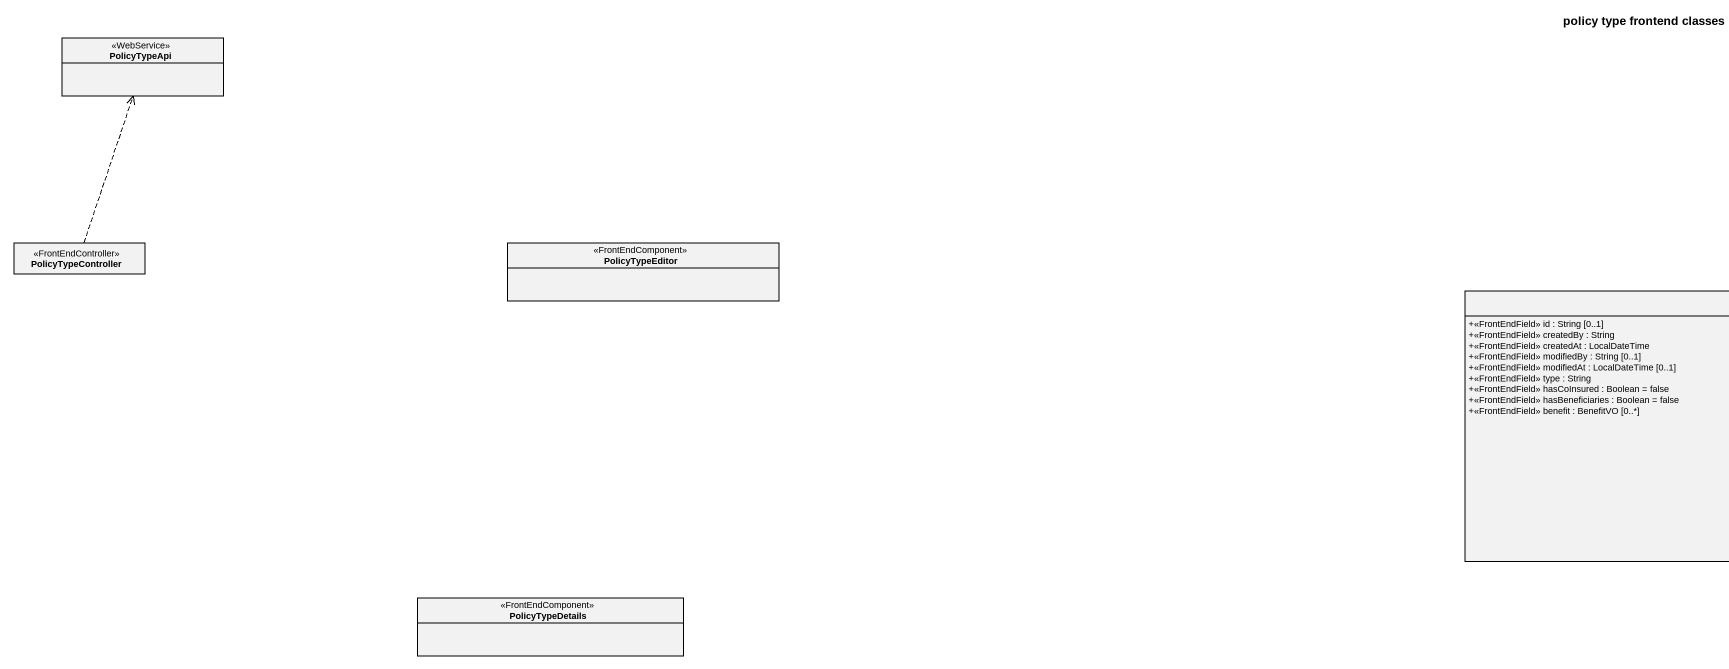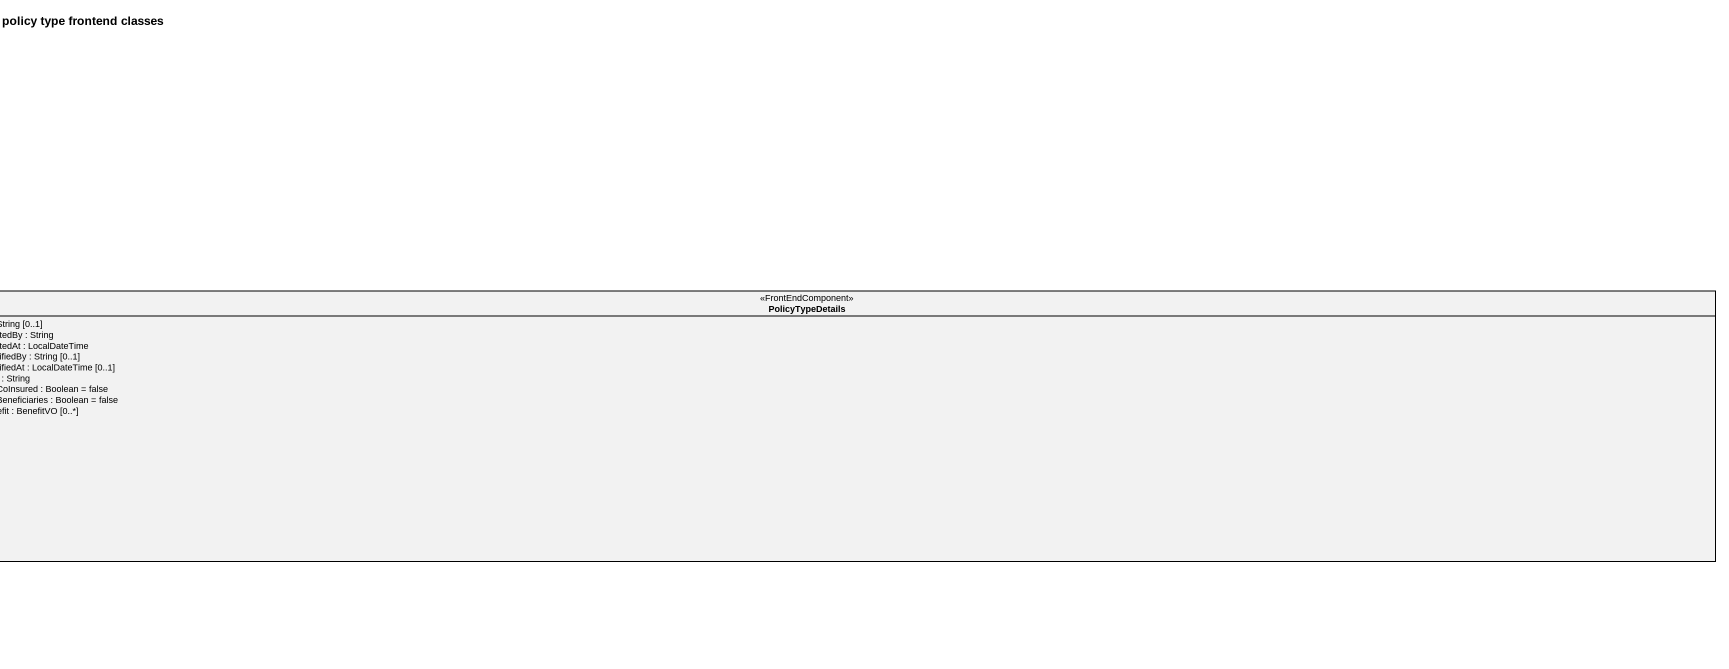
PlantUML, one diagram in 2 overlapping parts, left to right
@startuml
title policy type frontend classes
hide circle
hide empty members
skinparam classAttributeIconSize 0
class PolicyTypeApi <<WebService>>
class PolicyTypeController <<FrontEndController>>
class PolicyTypeEditor <<FrontEndComponent>>
class PolicyTypeDetails <<FrontEndComponent>> {
  +<<FrontEndField>> id : String [0..1]
  +<<FrontEndField>> createdBy : String
  +<<FrontEndField>> createdAt : LocalDateTime
  +<<FrontEndField>> modifiedBy : String [0..1]
  +<<FrontEndField>> modifiedAt : LocalDateTime [0..1]
  +<<FrontEndField>> type : String
  +<<FrontEndField>> hasCoInsured : Boolean = false
  +<<FrontEndField>> hasBeneficiaries : Boolean = false
  +<<FrontEndField>> benefit : BenefitVO [0..*]
}
class "PolicyTypeDetails" as PolicyTypeDetails_2 <<FrontEndComponent>>
PolicyTypeController .up.> PolicyTypeApi
@enduml
